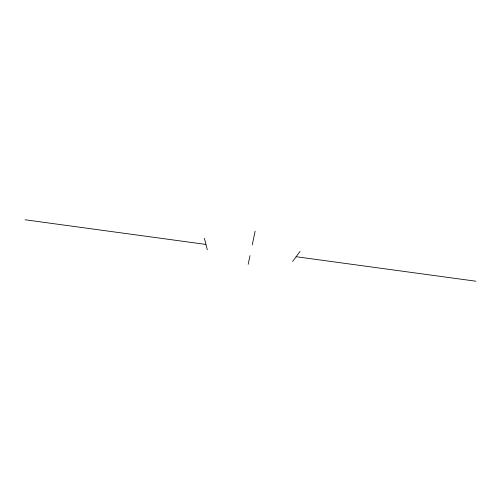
<?xml version="1.0" encoding="UTF-8"?>
<svg xmlns="http://www.w3.org/2000/svg" width="501" height="501" viewBox="0 0 501 501"><rect width="100%" height="100%" fill="white"/><g stroke="black" fill="none" stroke-linecap="round" stroke-linejoin="round"><path stroke-width="0.75" d="M248.17 264.328L249.993 255.654M252.254 244.889L255.128 231.18M292.64 261.459L300.03 251.402M25.05 219.776L205.949 244.432M296.129 256.719L475.95 281.224M204.427 238.37L207.301 249.836"/></g></svg>
